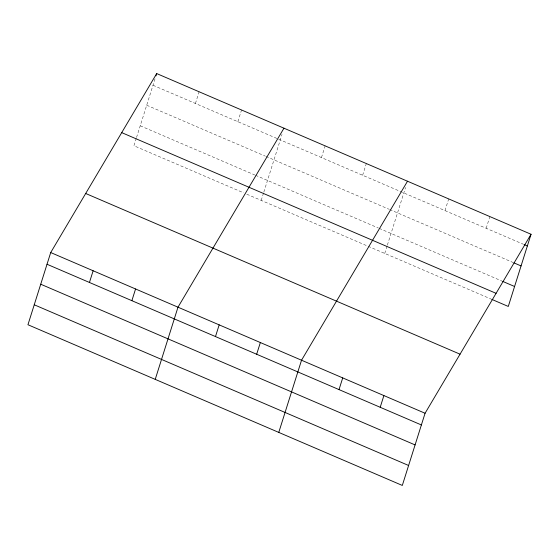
<?xml version="1.0" encoding="UTF-8"?>
<svg xmlns="http://www.w3.org/2000/svg" width="559" height="559" viewBox="0 0 559 559"><rect width="100%" height="100%" fill="white"/><g stroke="black" fill="none" stroke-linecap="round" stroke-linejoin="round"><path stroke-width="0.42" stroke-dasharray="2.79 2.1" d="M136.291 138.262L133.929 145.745L243.598 192.827M136.55 137.43L155.458 77.456M195.426 103.478L199.116 91.767M237.854 121.694L241.544 109.983M261.214 200.388L263.568 192.904M263.834 192.072L282.002 134.44M321.46 157.582L325.149 145.871M362.637 175.26L366.334 163.549M384.753 253.423L387.108 245.932M387.373 245.101L405.541 187.475M444.999 210.617L448.688 198.906M486.176 228.289L489.873 216.585M152.998 85.261L277.879 138.877M278.682 139.219L523.399 244.269M146.703 105.225L265.183 156.087M265.979 156.429L388.812 209.157M389.609 209.499L513.148 262.527M140.218 125.789L254.694 174.932M255.498 175.274L378.373 228.023M379.163 228.358L501.912 281.051M246.798 194.204L367.326 245.939M368.122 246.281L490.865 298.974"/><path stroke-width="0.84" d="M50.715 252.549L27.95 324.737L402.312 485.443L425.071 413.255L531.05 234.263L156.688 73.557L50.715 252.549L425.071 413.255M89.447 282.47L93.136 270.759M155.954 75.898L156.688 73.557M131.875 300.679L135.564 288.975M155.234 379.379L177.993 307.184L283.972 128.193M215.481 336.574L219.177 324.863M256.665 354.252L260.354 342.541M278.773 432.414L301.532 360.22L407.511 181.228M339.02 389.602L342.716 377.898M380.204 407.28L383.893 395.576M531.05 234.263L508.285 306.451L491.654 299.317M524.188 244.611L527.361 245.967M513.938 262.87L521.065 265.93M502.702 281.394L514.58 286.494M121.715 132.623L496.078 293.328M85.688 193.484L460.043 354.182M47.019 264.253L421.381 424.959M40.73 284.217L415.085 444.922M34.246 304.781L408.601 465.486"/></g></svg>
